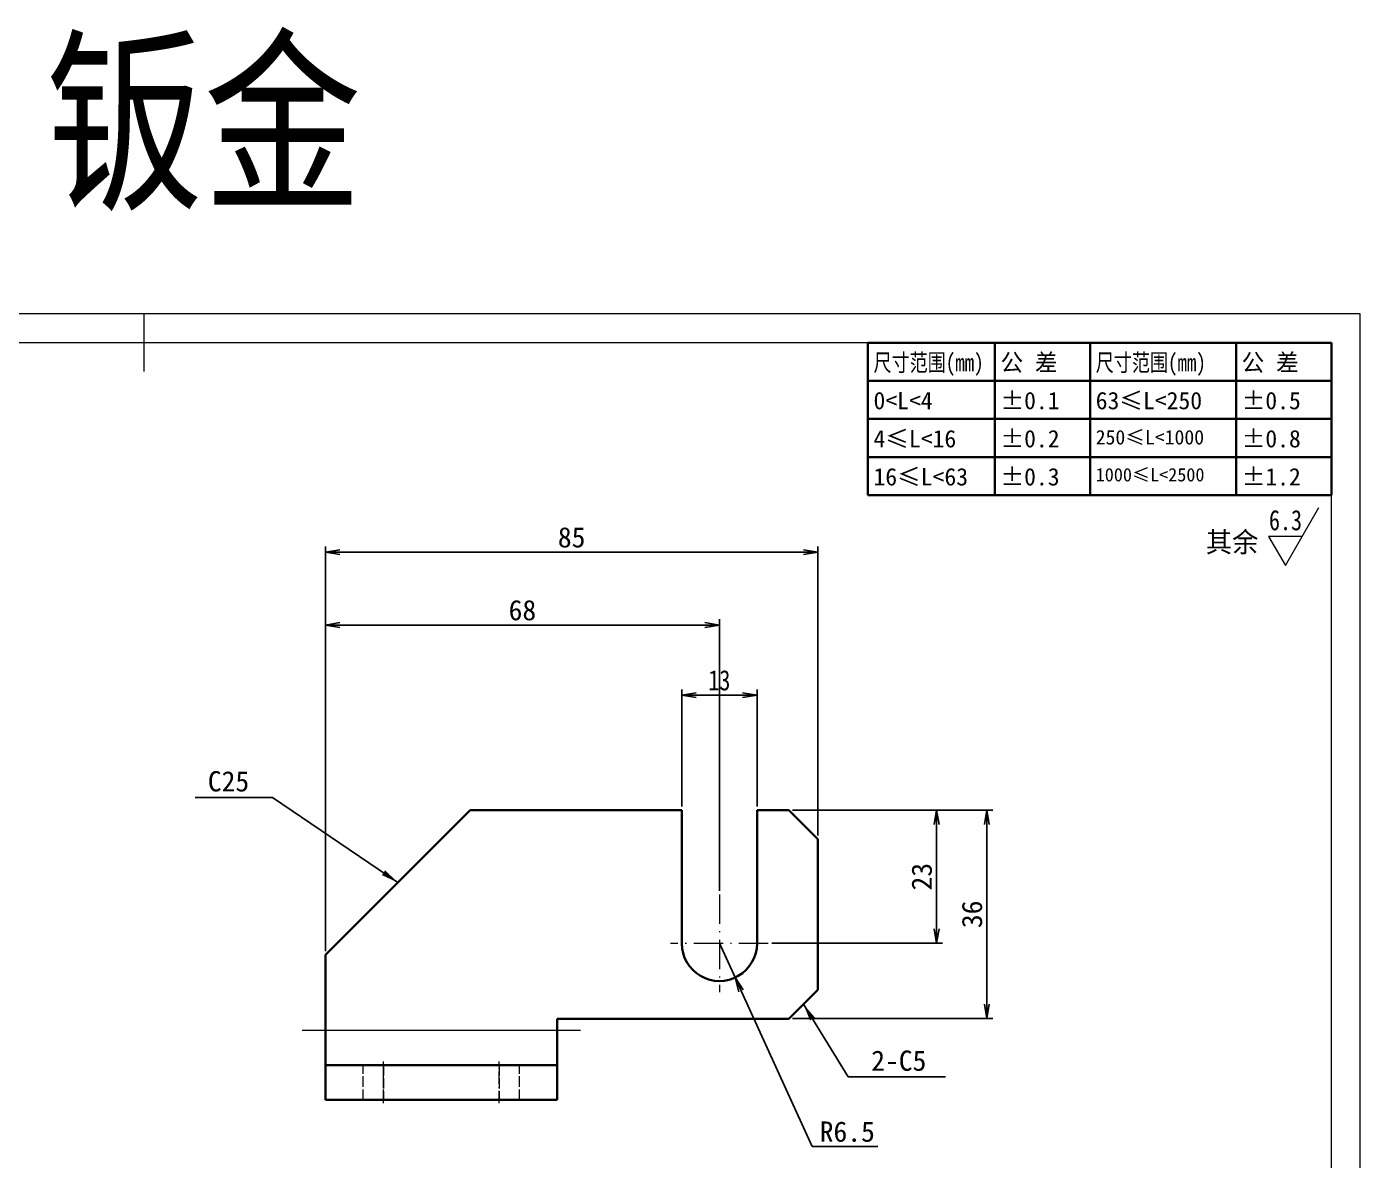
# Model space of a CAD drawing. Header units: millimetres. Extents: x -15766 to 80009, y -9701 to 15159.
# Drawn here: x -5542.9 to -5312.7, y 11285 to 11480.6 of the extents above; entities that cross this region are included whole.
import ezdxf
from ezdxf.enums import TextEntityAlignment as Align

# ---------------------------------------------------------------- set-up
doc = ezdxf.new("R2010")
doc.units = ezdxf.units.MM
for name, pattern in [('CENTER-HOKUTO_1', [16, 13, -1, 1, -1]), ('DASHDOT', [18.5, 12, -3, 0.5, -3]), ('DASHED', [15, 12, -3]), ('HIDDEN-HOKUTO_1', [2, 1, -1])]:
    doc.linetypes.add(name, pattern=pattern)
doc.layers.get('DEFPOINTS').update_dxf_attribs({"lineweight": 18})
for name, color, linetype, lineweight in [('AM_7', 2, 'CENTER-HOKUTO_1', 18), ('AM_HID', 1, 'HIDDEN-HOKUTO_1', 18), ('AM_VIS', 7, 'Continuous', 18), ('CDRAFT0', 7, 'Continuous', 18), ('DIM', 253, 'Continuous', 20), ('title_frame', 7, 'Continuous', 18), ('word_dim', 9, 'Continuous', 18), ('尺寸线层', 3, 'Continuous', 18), ('粗实线层', 7, 'Continuous', 35), ('粗实线层_1', 7, 'Continuous', 15)]:
    doc.layers.add(name, color=color, linetype=linetype, lineweight=lineweight)
doc.styles.add('DIM', font='', dxfattribs={"width": 0.8})
doc.styles.get('DIM').set_extended_font_data('NSimSun')
doc.dimstyles.new('1-1', dxfattribs={"dimtxt": 3.5, "dimasz": 3, "dimexe": 1, "dimexo": 0, "dimgap": 1, "dimtad": 1, "dimdsep": 46, "dimtxsty": 'DIM', "dimblk": '_CAXARROW', "dimcen": 0, "dimdle": 6, "dimclrd": 256, "dimclre": 256, "dimclrt": 3, "dimazin": 2, "dimtfac": 0.707107, "dimtmove": 0, "dimatfit": 3, "dimfxl": 0, "dimfrac": 2, "dimtolj": 1, "dimarcsym": 0})
doc.dimstyles.new('1-1$0', dxfattribs={"dimtxt": 3.5, "dimasz": 2.5, "dimexe": 1, "dimexo": 0.625, "dimgap": 0.8, "dimtad": 1, "dimdsep": 46, "dimtxsty": 'DIM', "dimblk": 'OPEN', "dimcen": 0, "dimdle": 5, "dimclrd": 256, "dimclre": 256, "dimclrt": 3, "dimazin": 3, "dimtfac": 0.5, "dimtmove": 0, "dimatfit": 3, "dimldrblk": 'OPEN', "dimfxl": 0, "dimtolj": 1, "dimarcsym": 0})
doc.dimstyles.new('1-1$4', dxfattribs={"dimtxt": 3.5, "dimasz": 2.5, "dimexe": 1, "dimexo": 0.625, "dimgap": 0.8, "dimtad": 1, "dimtih": 1, "dimtoh": 1, "dimzin": 12, "dimdsep": 46, "dimtxsty": 'DIM', "dimblk": 'OPEN', "dimcen": 0, "dimdle": 5, "dimclrd": 256, "dimclre": 256, "dimclrt": 3, "dimazin": 3, "dimtfac": 0.5, "dimtmove": 0, "dimatfit": 3, "dimldrblk": 'OPEN', "dimfxl": 0, "dimtolj": 1, "dimarcsym": 0})

# ---------------------------------------------------------------- blocks, each defined once
blk = doc.blocks.new('*X36')
at = {"layer": 'CDRAFT0'}
for p, q in [((420, 297), (0, 297)), ((420, 0), (420, 297))]:
    blk.add_line(p, q, dxfattribs=at)
at = {"layer": '粗实线层_1'}
for p, q in [((210, 297), (210, 287)), ((415, 292), (25, 292)), ((415, 5), (415, 292))]:
    blk.add_line(p, q, dxfattribs=at)
blk = doc.blocks.new('自由公差_1')
at = {"layer": '粗实线层'}
for p, q in [((-80, 0), (0, 0)), ((-80, 0), (-80, -26.3)), ((-58.08, 0), (-58.08, -26.3)), ((-41.64, 0), (-41.64, -26.3)), ((-16.44, 0), (-16.44, -26.3)), ((0, 0), (0, -26.3)), ((-80, -6.58), (0, -6.58)), ((-80, -13.15), (0, -13.15)), ((-80, -19.73), (0, -19.73)), ((-80, -26.3), (0, -26.3))]:
    blk.add_line(p, q, dxfattribs=at)
at = {"layer": '尺寸线层', "linetype": 'Continuous', "attachment_point": 1, "line_spacing_factor": 0.9}
for s, insert, char_height, width in [('{\\W0.8;尺寸范围(mm)}', (-79.04, -1.92), 3, 22.6032), ('公 差', (-57.12, -1.92), 3, 22.6032), ('{\\W0.8;尺寸范围(mm)}', (-40.68, -1.92), 3, 22.6032), ('公 差', (-15.48, -1.92), 3, 22.6032), ('0<L<4', (-79.04, -8.49), 3, 22.6032), ('%%P0.1', (-57.12, -8.49), 3, 12.7119), ('63≤L<250', (-40.68, -8.49), 3, 22.6032), ('%%P0.5', (-15.48, -8.49), 3, 12.5771), ('4≤L<16', (-79.04, -15.07), 3, 22.6032), ('%%P0.2', (-57.12, -15.07), 3, 12.4769), ('250≤L<1000', (-40.68, -15.07), 2.5, 22.6032), ('%%P0.8', (-15.48, -15.07), 3, 13.0759), ('16≤L<63', (-79.04, -21.64), 3, 22.6032), ('%%P0.3', (-57.12, -21.64), 3, 12.7119), ('1000≤L<2500', (-40.68, -21.64), 2.3, 22.6032), ('%%P1.2', (-15.48, -21.64), 3, 12.8764)]:
    blk.add_mtext(s, dxfattribs=dict(at, insert=insert, char_height=char_height, width=width))
blk = doc.blocks.new('_OPEN')
at = {"color": 0, "linetype": 'ByBlock', "lineweight": -2}
for p, q in [((-1, 0.166667), (0, 0)), ((-1, -0.166667), (0, 0)), ((0, 0), (-1, 0))]:
    blk.add_line(p, q, dxfattribs=at)
blk = doc.blocks.new('*D398')
at = {"layer": 'DEFPOINTS', "color": 0, "transparency": 16777216}
for p in [(-5406.37, 11389.94), (-5406.37, 11340.44), (-5491.37, 11320.44)]:
    blk.add_point(p, dxfattribs=at)
at = {"layer": 'word_dim', "linetype": 'Continuous', "lineweight": -2, "transparency": 16777216}
for p, q in [((-5491.37, 11321.06), (-5491.37, 11390.94)), ((-5488.87, 11389.94), (-5408.87, 11389.94)), ((-5406.37, 11341.06), (-5406.37, 11390.94))]:
    blk.add_line(p, q, dxfattribs=at)
at = {"layer": 'word_dim', "lineweight": -2, "transparency": 16777216, "xscale": 2.5, "yscale": 2.5, "zscale": 2.5, "rotation": 180}
blk.add_blockref('_OPEN', (-5491.37, 11389.94), dxfattribs=at)
at = {"layer": 'word_dim', "lineweight": -2, "transparency": 16777216, "xscale": 2.5, "yscale": 2.5, "zscale": 2.5}
blk.add_blockref('_OPEN', (-5406.37, 11389.94), dxfattribs=at)
at = {"layer": 'word_dim', "color": 3, "transparency": 16777216, "insert": (-5448.87, 11392.49), "char_height": 3.5, "attachment_point": 5}
blk.add_mtext('\\A1;85', dxfattribs=at)
blk = doc.blocks.new('*D399')
at = {"layer": 'DEFPOINTS', "color": 0, "transparency": 16777216}
for p in [(-5423.37, 11377.37), (-5423.37, 11330.89), (-5491.37, 11320.44)]:
    blk.add_point(p, dxfattribs=at)
at = {"layer": 'word_dim', "linetype": 'Continuous', "lineweight": -2, "transparency": 16777216}
for p, q in [((-5491.37, 11321.06), (-5491.37, 11378.37)), ((-5423.37, 11331.51), (-5423.37, 11378.37)), ((-5488.87, 11377.37), (-5425.87, 11377.37))]:
    blk.add_line(p, q, dxfattribs=at)
at = {"layer": 'word_dim', "lineweight": -2, "transparency": 16777216, "xscale": 2.5, "yscale": 2.5, "zscale": 2.5, "rotation": 180}
blk.add_blockref('_OPEN', (-5491.37, 11377.37), dxfattribs=at)
at = {"layer": 'word_dim', "lineweight": -2, "transparency": 16777216, "xscale": 2.5, "yscale": 2.5, "zscale": 2.5}
blk.add_blockref('_OPEN', (-5423.37, 11377.37), dxfattribs=at)
at = {"layer": 'word_dim', "color": 3, "transparency": 16777216, "insert": (-5457.37, 11379.92), "char_height": 3.5, "attachment_point": 5}
blk.add_mtext('\\A1;68', dxfattribs=at)
blk = doc.blocks.new('*D400')
at = {"layer": 'DEFPOINTS', "color": 0, "transparency": 16777216}
for p in [(-5411.37, 11345.44), (-5411.37, 11309.44), (-5377.19, 11309.44)]:
    blk.add_point(p, dxfattribs=at)
at = {"layer": 'word_dim', "linetype": 'Continuous', "lineweight": -2, "transparency": 16777216}
for p, q in [((-5410.74, 11345.44), (-5376.19, 11345.44)), ((-5377.19, 11342.94), (-5377.19, 11311.94)), ((-5410.74, 11309.44), (-5376.19, 11309.44))]:
    blk.add_line(p, q, dxfattribs=at)
at = {"layer": 'word_dim', "lineweight": -2, "transparency": 16777216, "xscale": 2.5, "yscale": 2.5, "zscale": 2.5}
for p, rotation in [((-5377.19, 11345.44), 90), ((-5377.19, 11309.44), 270)]:
    blk.add_blockref('_OPEN', p, dxfattribs=dict(at, rotation=rotation))
at = {"layer": 'word_dim', "color": 3, "transparency": 16777216, "insert": (-5379.74, 11327.44), "char_height": 3.5, "attachment_point": 5, "rotation": 90}
blk.add_mtext('\\A1;36', dxfattribs=at)
blk = doc.blocks.new('*D401')
at = {"layer": 'DEFPOINTS', "color": 0, "transparency": 16777216}
for p in [(-5411.37, 11345.44), (-5414.92, 11322.44), (-5385.87, 11322.44)]:
    blk.add_point(p, dxfattribs=at)
at = {"layer": 'word_dim', "linetype": 'Continuous', "lineweight": -2, "transparency": 16777216}
for p, q in [((-5410.74, 11345.44), (-5384.87, 11345.44)), ((-5385.87, 11342.94), (-5385.87, 11324.94)), ((-5414.29, 11322.44), (-5384.87, 11322.44))]:
    blk.add_line(p, q, dxfattribs=at)
at = {"layer": 'word_dim', "lineweight": -2, "transparency": 16777216, "xscale": 2.5, "yscale": 2.5, "zscale": 2.5}
for p, rotation in [((-5385.87, 11345.44), 90), ((-5385.87, 11322.44), 270)]:
    blk.add_blockref('_OPEN', p, dxfattribs=dict(at, rotation=rotation))
at = {"layer": 'word_dim', "color": 3, "transparency": 16777216, "insert": (-5388.42, 11333.94), "char_height": 3.5, "attachment_point": 5, "rotation": 90}
blk.add_mtext('\\A1;23', dxfattribs=at)
blk = doc.blocks.new('*D402')
at = {"layer": 'DEFPOINTS', "color": 0, "transparency": 16777216}
for p in [(-5423.37, 11322.44), (-5420.66, 11316.53)]:
    blk.add_point(p, dxfattribs=at)
at = {"layer": 'word_dim', "linetype": 'Continuous', "lineweight": -2, "transparency": 16777216}
for p, q in [((-5423.37, 11322.44), (-5420.66, 11316.53)), ((-5407.34, 11287.37), (-5419.63, 11314.25)), ((-5396.04, 11287.37), (-5407.34, 11287.37))]:
    blk.add_line(p, q, dxfattribs=at)
at = {"layer": 'word_dim', "lineweight": -2, "transparency": 16777216, "xscale": 2.5, "yscale": 2.5, "zscale": 2.5, "rotation": 114.5692555720653}
blk.add_blockref('_OPEN', (-5420.66, 11316.53), dxfattribs=at)
at = {"layer": 'word_dim', "color": 3, "transparency": 16777216, "insert": (-5401.29, 11289.92), "char_height": 3.5, "attachment_point": 5}
blk.add_mtext('\\A1;R6.5', dxfattribs=at)
blk = doc.blocks.new('_CAXARROW')
blk.add_hatch(color=0).paths.add_polyline_path([(0, 0), (-1, 0.125), (-1, -0.125)], flags=0)
blk = doc.blocks.new('*D403')
at = {"layer": 'DEFPOINTS', "color": 0, "transparency": 16777216}
for p in [(-5416.87, 11365.27), (-5429.87, 11345.44), (-5416.87, 11345.44)]:
    blk.add_point(p, dxfattribs=at)
at = {"layer": 'word_dim', "linetype": 'Continuous', "lineweight": -2, "transparency": 16777216}
for p, q in [((-5429.87, 11346.06), (-5429.87, 11366.27)), ((-5416.87, 11346.06), (-5416.87, 11366.27)), ((-5427.37, 11365.27), (-5419.37, 11365.27))]:
    blk.add_line(p, q, dxfattribs=at)
at = {"layer": 'word_dim', "lineweight": -2, "transparency": 16777216, "xscale": 2.5, "yscale": 2.5, "zscale": 2.5, "rotation": 180}
blk.add_blockref('_OPEN', (-5429.87, 11365.27), dxfattribs=at)
at = {"layer": 'word_dim', "lineweight": -2, "transparency": 16777216, "xscale": 2.5, "yscale": 2.5, "zscale": 2.5}
blk.add_blockref('_OPEN', (-5416.87, 11365.27), dxfattribs=at)
at = {"layer": 'word_dim', "color": 3, "transparency": 16777216, "insert": (-5423.37, 11367.82), "char_height": 3.5, "attachment_point": 5, "style": 'DIM'}
blk.add_mtext('\\A1;13', dxfattribs=at)

msp = doc.modelspace()

# ---------------------------------------------------------------- linework, layer by layer
at = {"color": 7, "lineweight": 13}
msp.add_line((-5491.36765, 11307.43679), (-5451.36765, 11307.43679), dxfattribs=at)
at = {"layer": 'AM_7', "linetype": 'DASHDOT', "lineweight": 13, "ltscale": 0.422501}
msp.add_line((-5423.36765, 11330.88674), (-5423.36765, 11313.98672), dxfattribs=at)
at = {"layer": 'AM_7', "linetype": 'DASHDOT', "lineweight": 13, "ltscale": 0.42251}
msp.add_line((-5414.91745, 11322.43679), (-5431.81784, 11322.43679), dxfattribs=at)
at = {"layer": 'AM_7', "linetype": 'DASHDOT', "lineweight": 13}
msp.add_line((-5495.36765, 11307.43679), (-5447.36765, 11307.43679), dxfattribs=at)
at = {"layer": 'AM_7', "linetype": 'DASHDOT', "lineweight": 13, "ltscale": 0.180002}
for p, q in [((-5481.36765, 11294.8367), (-5481.36765, 11302.03677)), ((-5461.36765, 11294.8367), (-5461.36765, 11302.03677))]:
    msp.add_line(p, q, dxfattribs=at)
at = {"layer": 'AM_HID', "linetype": 'DASHED', "lineweight": 13}
msp.add_line((-5491.36765, 11307.43679), (-5451.36765, 11307.43679), dxfattribs=at)
at = {"layer": 'AM_HID', "linetype": 'DASHED', "lineweight": 13, "ltscale": 0.15}
for p, q in [((-5484.86765, 11295.43667), (-5484.86765, 11301.43667)), ((-5484.86765, 11295.43667), (-5484.86765, 11301.43667)), ((-5481.36765, 11301.43667), (-5481.36765, 11295.43667)), ((-5481.36765, 11295.43667), (-5481.36765, 11301.43667)), ((-5481.36765, 11301.43667), (-5481.36765, 11295.43667)), ((-5481.36765, 11295.43667), (-5481.36765, 11301.43667)), ((-5461.36765, 11301.43667), (-5461.36765, 11295.43667)), ((-5461.36765, 11301.43667), (-5461.36765, 11295.43667)), ((-5461.36765, 11301.43667), (-5461.36765, 11295.43667)), ((-5461.36765, 11301.43667), (-5461.36765, 11295.43667)), ((-5457.86765, 11295.43667), (-5457.86765, 11301.43667)), ((-5457.86765, 11295.43667), (-5457.86765, 11301.43667))]:
    msp.add_line(p, q, dxfattribs=at)
at = {"layer": 'AM_VIS', "lineweight": 35}
for p, q in [((-5466.36765, 11345.43679), (-5491.36765, 11320.43679)), ((-5466.36765, 11345.43679), (-5429.86765, 11345.43679)), ((-5429.86765, 11345.43679), (-5429.86765, 11322.43679)), ((-5416.86765, 11345.43679), (-5416.86765, 11322.43679)), ((-5406.36765, 11314.43679), (-5406.36765, 11340.43679)), ((-5451.36765, 11309.43679), (-5411.36765, 11309.43679)), ((-5491.36765, 11301.43667), (-5451.36765, 11301.43667)), ((-5491.36765, 11295.43667), (-5451.36765, 11295.43667))]:
    msp.add_line(p, q, dxfattribs=at)
at = {"layer": 'AM_VIS', "lineweight": 35, "ltscale": 0.1375}
msp.add_line((-5416.86765, 11345.43679), (-5411.36765, 11345.43679), dxfattribs=at)
at = {"layer": 'AM_VIS', "lineweight": 35, "ltscale": 0.176777}
for p, q in [((-5411.36765, 11345.43679), (-5406.36765, 11340.43679)), ((-5406.36765, 11314.43679), (-5411.36765, 11309.43679))]:
    msp.add_line(p, q, dxfattribs=at)
at = {"layer": 'AM_VIS', "lineweight": 35, "ltscale": 0.325}
msp.add_line((-5491.36765, 11320.43679), (-5491.36765, 11307.43679), dxfattribs=at)
at = {"layer": 'AM_VIS', "lineweight": 35, "ltscale": 0.05}
msp.add_line((-5451.36765, 11307.43679), (-5451.36765, 11309.43679), dxfattribs=at)
at = {"layer": 'AM_VIS', "lineweight": 35, "ltscale": 0.15}
for p, q in [((-5491.36765, 11301.43679), (-5491.36765, 11307.43679)), ((-5451.36765, 11301.43679), (-5451.36765, 11307.43679)), ((-5491.36765, 11295.43667), (-5491.36765, 11301.43667)), ((-5451.36765, 11295.43667), (-5451.36765, 11301.43667))]:
    msp.add_line(p, q, dxfattribs=at)
at = {"layer": 'AM_VIS', "lineweight": 35}
msp.add_arc((-5423.36765, 11322.43679), 6.5, 179.999991, 359.999994, dxfattribs=at)
at = {"layer": 'DIM'}
for p, q in [((-5325.66893, 11387.67681), (-5319.89542, 11397.67681)), ((-5322.78217, 11392.67681), (-5328.55568, 11392.67681)), ((-5328.55568, 11392.67681), (-5325.66893, 11387.67681))]:
    msp.add_line(p, q, dxfattribs=at)

# ---------------------------------------------------------------- block references
at = {"layer": 'title_frame'}
for name, p in [('*X36', (-5732.72404, 11134.10436)), ('自由公差_1', (-5317.72404, 11426.10436))]:
    msp.add_blockref(name, p, dxfattribs=at)

# ---------------------------------------------------------------- texts
at = {"layer": 'DIM', "insert": (-5539.67445, 11476.69285), "char_height": 25, "width": 104.980501, "attachment_point": 1, "style": 'DIM'}
msp.add_mtext('{\\C3;钣金}', dxfattribs=at)
at = {"layer": 'DIM', "color": 2, "style": 'DIM', "width": 0.8}
msp.add_attdef('6.3', text='0.0', height=3.5, dxfattribs=at).set_placement((-5322.78217, 11392.67681), align=Align.BOTTOM_RIGHT)
at = {"layer": 'word_dim', "linetype": 'Continuous', "insert": (-5339.40889, 11393.44267), "char_height": 3.5, "width": 10.860604, "attachment_point": 1}
msp.add_mtext('{\\C3;其余}', dxfattribs=at)
at = {"layer": 'word_dim', "color": 3, "char_height": 3.5}
for s, insert, attachment_point in [('C25', (-5504.5341, 11348.59576), 9), ('2-C5', (-5397.15973, 11300.38254), 7)]:
    msp.add_mtext(s, dxfattribs=dict(at, insert=insert, attachment_point=attachment_point))

# ---------------------------------------------------------------- dimensions: what is measured, and where the dimension line sits
at = {"layer": 'word_dim', "color": 3}
for base, p2, picture, middle in [((-5406.36765, 11389.94363), (-5406.36765, 11340.43679), '*D398', (-5448.86765, 11392.49363)), ((-5423.36765, 11377.36746), (-5423.36765, 11330.88674), '*D399', (-5457.36765, 11379.91746))]:
    dim = msp.add_linear_dim(base=base, p1=(-5491.36765, 11320.43679), p2=p2, dimstyle='1-1$0', override={"dimtxsty": 'Standard'}, dxfattribs=at)
    dim.commit()
    dim.dimension.update_dxf_attribs({"geometry": picture, "text_midpoint": middle})
dim = msp.add_linear_dim(base=(-5416.86765, 11365.27133), p1=(-5429.86765, 11345.43679), p2=(-5416.86765, 11345.43679), dimstyle='1-1$0', dxfattribs=at)
dim.commit()
dim.dimension.update_dxf_attribs({"geometry": '*D403', "text_midpoint": (-5423.36765, 11367.82133)})
for base, p2, picture, middle in [((-5385.87053, 11322.43679), (-5414.91745, 11322.43679), '*D401', (-5388.42053, 11333.93679)), ((-5377.19228, 11309.43679), (-5411.36765, 11309.43679), '*D400', (-5379.74228, 11327.43679))]:
    dim = msp.add_linear_dim(base=base, p1=(-5411.36765, 11345.43679), p2=p2, angle=90, dimstyle='1-1$0', override={"dimtxsty": 'Standard'}, dxfattribs=at)
    dim.commit()
    dim.dimension.update_dxf_attribs({"geometry": picture, "text_midpoint": middle})
dim = msp.add_radius_dim(center=(-5423.36765, 11322.43679), mpoint=(-5420.66499, 11316.52531), dimstyle='1-1$4', override={"dimtxsty": 'Standard'}, dxfattribs=at)
dim.commit()
dim.dimension.update_dxf_attribs({"geometry": '*D402', "text_midpoint": (-5401.28785, 11287.375), "dimtype": 164})

# ---------------------------------------------------------------- leaders
at = {"layer": 'word_dim', "color": 3, "annotation_type": 0, "has_hookline": 1}
for points, hookline_direction, text_width in [([(-5478.86765, 11332.93679), (-5500.5341, 11347.59576), (-5503.5341, 11347.59576)], 1, 9.33333), ([(-5408.86765, 11311.93679), (-5401.15973, 11299.38254), (-5398.15973, 11299.38254)], 0, 12.83333)]:
    msp.add_leader(points, dimstyle='1-1', override={"dimgap": 1, "dimtad": 1, "dimtxsty": 'Standard'}, dxfattribs=dict(at, hookline_direction=hookline_direction, text_width=text_width))

doc.saveas('drawing.dxf')
